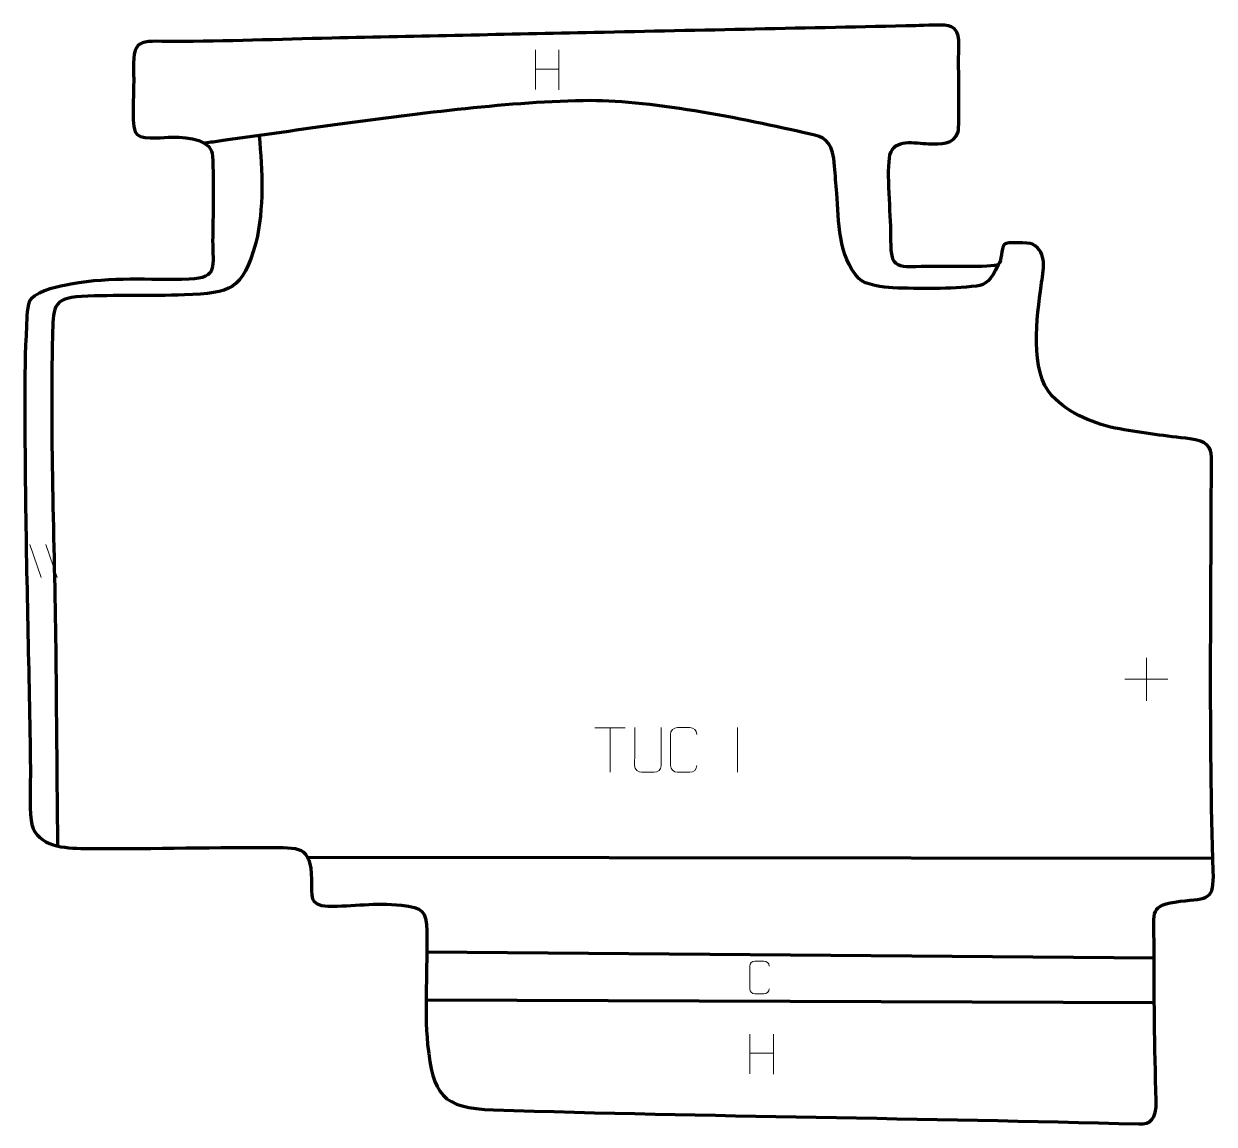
# Model space of a CAD drawing. Header units: millimetres. Extents: x -598 to 67, y -83 to 532.
import ezdxf

# ---------------------------------------------------------------- set-up
doc = ezdxf.new("R2010")
doc.units = ezdxf.units.MM
doc.header["$MEASUREMENT"] = 0
doc.layers.add('layer 1', color=7, linetype='Continuous', plot=False)
doc.layers.add('layer 2', color=7, linetype='Continuous')
doc.layers.add('layer 3', color=7, linetype='Continuous')

msp = doc.modelspace()

# ---------------------------------------------------------------- linework, layer by layer
at = {"layer": 'layer 1', "color": 250, "lineweight": 9}
for points in [[(-312.3795, 517.4333), (-312.3795, 517.4333), (-312.3795, 495.2406), (-312.3795, 495.2406)], [(-299.2638, 517.4333), (-299.2638, 517.4333), (-299.2638, 495.083), (-299.2638, 495.083)], [(-312.362, 506.7909), (-312.362, 506.7909), (-299.2638, 506.7909), (-299.2638, 506.7909)], [(-595.0019, 240.8032), (-595.0019, 240.8032), (-588.7801, 222.4457), (-588.7801, 222.4457)], [(-586.08, 240.8032), (-586.08, 240.8032), (-579.8582, 222.4457), (-579.8582, 222.4457)], [(29.3501, 177.4675), (29.3501, 177.4675), (29.3501, 153.4896), (29.3501, 153.4896)], [(17.3612, 165.4785), (17.3612, 165.4785), (41.3391, 165.4785), (41.3391, 165.4785)], [(-279.1005, 138.4367), (-279.1005, 138.4367), (-262.1133, 138.4367), (-262.1133, 138.4367)], [(-270.6067, 113.5067), (-270.6067, 113.5067), (-270.6067, 138.4602), (-270.6067, 138.4602)], [(-199.4283, 138.4702), (-199.4283, 138.4702), (-199.4283, 113.4961), (-199.4283, 113.4961)], [(-192.3699, -32.9752), (-192.3699, -32.9752), (-192.3699, -55.1679), (-192.3699, -55.1679)], [(-179.2542, -32.9752), (-179.2542, -32.9752), (-179.2542, -55.3255), (-179.2542, -55.3255)], [(-192.3524, -43.6176), (-192.3524, -43.6176), (-179.2542, -43.6176), (-179.2542, -43.6176)]]:
    msp.add_open_spline(points, degree=3, dxfattribs=at)
for points, knots in [([(-242.1011, 138.4641), (-242.1015, 132.9246), (-242.0057, 122.7228), (-242.0053, 117.1824), (-242.0053, 117.1824), (-242.1451, 114.9429), (-243.8223, 113.5167), (-245.97, 113.5062), (-245.97, 113.5062), (-248.3019, 113.5066), (-250.6338, 113.5066), (-252.9653, 113.5062), (-252.9653, 113.5062), (-254.8903, 113.4047), (-256.8624, 115.2212), (-256.8512, 117.1657), (-256.8512, 117.1657), (-256.8509, 122.7276), (-256.7555, 132.903), (-256.7559, 138.4641)], [0, 0, 0, 0, 0.16666667, 0.16666667, 0.16666667, 0.16666667, 0.33333333, 0.33333333, 0.33333333, 0.33333333, 0.5, 0.5, 0.5, 0.5, 0.66666667, 0.66666667, 0.66666667, 0.66666667, 1, 1, 1, 1]), ([(-222.0053, 117.3241), (-222.1451, 115.0007), (-223.8223, 113.5211), (-225.97, 113.5103), (-225.97, 113.5103), (-228.3019, 113.5107), (-230.6338, 113.5107), (-232.9653, 113.5103), (-232.9653, 113.5103), (-234.8903, 113.4049), (-236.8624, 115.2894), (-236.8512, 117.3067), (-236.8512, 117.3067), (-236.8508, 123.0768), (-236.8508, 128.8465), (-236.8512, 134.6158), (-236.8512, 134.6158), (-236.847, 136.7539), (-235.1003, 138.4731), (-232.9479, 138.4596), (-232.9479, 138.4596), (-230.6222, 138.4596), (-228.2961, 138.4596), (-225.97, 138.4596), (-225.97, 138.4596), (-224.0234, 138.4951), (-222.032, 137.0036), (-222.0053, 134.566)], [0, 0, 0, 0, 0.125, 0.125, 0.125, 0.125, 0.25, 0.25, 0.25, 0.25, 0.375, 0.375, 0.375, 0.375, 0.5, 0.5, 0.5, 0.5, 0.625, 0.625, 0.625, 0.625, 0.75, 0.75, 0.75, 0.75, 1, 1, 1, 1]), ([(-181.6299, -7.5647), (-181.7325, -9.27), (-182.9635, -10.356), (-184.5399, -10.3639), (-184.5399, -10.3639), (-186.2515, -10.3636), (-187.963, -10.3636), (-189.6743, -10.3639), (-189.6743, -10.3639), (-191.0873, -10.4413), (-192.5348, -9.0581), (-192.5265, -7.5774), (-192.5265, -7.5774), (-192.5263, -3.3423), (-192.5263, 0.8925), (-192.5265, 5.1271), (-192.5265, 5.1271), (-192.5234, 6.6964), (-191.2414, 7.9583), (-189.6616, 7.9484), (-189.6616, 7.9484), (-187.9545, 7.9484), (-186.2472, 7.9484), (-184.5399, 7.9484), (-184.5399, 7.9484), (-183.1111, 7.9745), (-181.6495, 6.8797), (-181.6299, 5.0905)], [0, 0, 0, 0, 0.125, 0.125, 0.125, 0.125, 0.25, 0.25, 0.25, 0.25, 0.375, 0.375, 0.375, 0.375, 0.5, 0.5, 0.5, 0.5, 0.625, 0.625, 0.625, 0.625, 0.75, 0.75, 0.75, 0.75, 1, 1, 1, 1])]:
    msp.add_open_spline(points, degree=3, knots=knots, dxfattribs=at)
at = {"layer": 'layer 2', "color": 142, "lineweight": 158}
for points, knots in [([(-53.6028, 397.4215), (-57.5305, 388.5276), (-60.4987, 386.0873), (-65.7226, 385.4372), (-65.7226, 385.4372), (-80.2639, 383.6277), (-97.72, 383.939), (-112.4989, 384.3771), (-112.4989, 384.3771), (-117.7221, 384.8352), (-127.7403, 385.7685), (-131.4629, 389.709), (-131.4629, 389.709), (-143.2528, 402.189), (-142.6415, 421.5505), (-143.8728, 437.3908), (-143.8728, 437.3908), (-144.2654, 442.442), (-144.6559, 447.4932), (-145.0519, 452.5441), (-145.0519, 452.5441), (-146.0183, 464.843), (-149.3037, 468.1128), (-156.1392, 469.7441), (-156.1392, 469.7441), (-190.8499, 478.0283), (-247.3387, 489.4153), (-281.4949, 489.087), (-281.4949, 489.087), (-326.4473, 488.6549), (-376.848, 481.9269), (-421.691, 475.8789), (-421.691, 475.8789), (-443.4918, 472.9385), (-465.2658, 469.7959), (-487.0503, 466.7369), (-487.0503, 466.7369), (-490.0189, 466.321), (-492.9876, 465.9051), (-495.9562, 465.4891), (-495.9562, 465.4891), (-495.9562, 465.4891), (-497.4405, 465.2811), (-497.4405, 465.2811)], [0, 0, 0, 0, 0.08333333, 0.08333333, 0.08333333, 0.08333333, 0.16666667, 0.16666667, 0.16666667, 0.16666667, 0.25, 0.25, 0.25, 0.25, 0.33333333, 0.33333333, 0.33333333, 0.33333333, 0.41666667, 0.41666667, 0.41666667, 0.41666667, 0.5, 0.5, 0.5, 0.5, 0.58333333, 0.58333333, 0.58333333, 0.58333333, 0.66666667, 0.66666667, 0.66666667, 0.66666667, 0.75, 0.75, 0.75, 0.75, 0.83333333, 0.83333333, 0.83333333, 0.83333333, 1, 1, 1, 1]), ([(-466.8812, 469.5635), (-465.0289, 449.2107), (-464.0305, 429.6428), (-468.6385, 409.4972), (-468.6385, 409.4972), (-476.649, 382.9054), (-482.2392, 381.5618), (-508.5798, 380.4728), (-508.5798, 380.4728), (-527.7373, 379.6808), (-547.4643, 380.5494), (-566.2319, 379.5982), (-566.2319, 379.5982), (-583.0997, 378.7432), (-581.9995, 372.3205), (-582.3994, 357.4982), (-582.3994, 357.4982), (-583.9817, 298.8561), (-581.0673, 236.4047), (-580.5475, 177.3657), (-580.5475, 177.3657), (-580.2656, 145.3375), (-579.9836, 113.3094), (-579.7017, 81.2813), (-579.7017, 81.2813), (-579.7017, 81.2813), (-579.6224, 72.2734), (-579.6224, 72.2734)], [0, 0, 0, 0, 0.125, 0.125, 0.125, 0.125, 0.25, 0.25, 0.25, 0.25, 0.375, 0.375, 0.375, 0.375, 0.5, 0.5, 0.5, 0.5, 0.625, 0.625, 0.625, 0.625, 0.75, 0.75, 0.75, 0.75, 1, 1, 1, 1])]:
    msp.add_open_spline(points, degree=3, knots=knots, dxfattribs=at)
for points in [[(-439.8021, 65.9528), (-439.8021, 65.9528), (66.4756, 65.5188), (66.4756, 65.5188)], [(-373.052, 13.0038), (-373.052, 13.0038), (33.6096, 9.7582), (33.6096, 9.7582)], [(-373.5094, -13.7211), (-373.5094, -13.7211), (33.7576, -15.3172), (33.7576, -15.3172)]]:
    msp.add_open_spline(points, degree=3, dxfattribs=at)
at = {"layer": 'layer 3', "color": 242, "lineweight": 158}
msp.add_open_spline([(-426.2642, 524.0501), (-377.3242, 525.0884), (-328.3843, 526.1266), (-279.4443, 527.1649), (-279.4443, 527.1649), (-219.5178, 528.4363), (-159.5914, 529.7076), (-99.6649, 530.979), (-99.6649, 530.979), (-95.193, 531.0739), (-83.0436, 532.0679), (-79.6697, 530.4553), (-79.6697, 530.4553), (-74.1196, 527.8025), (-75.6932, 518.8729), (-75.6946, 513.4833), (-75.6946, 513.4833), (-75.696, 507.5901), (-75.2168, 474.5052), (-75.878, 471.654), (-75.878, 471.654), (-78.2792, 464.2879), (-85.7776, 464.7737), (-92.4754, 465.0012), (-92.4754, 465.0012), (-100.5159, 465.2743), (-111.4273, 468.1951), (-114.0534, 458.7782), (-114.0534, 458.7782), (-116.0405, 449.9551), (-113.5442, 425.3772), (-113.5318, 414.2118), (-113.5318, 414.2118), (-113.511, 395.3901), (-112.72, 395.6346), (-93.1047, 396.3815), (-93.1047, 396.3815), (-88.2367, 396.555), (-55.6001, 395.6382), (-53.6028, 397.4215), (-53.6028, 397.4215), (-51.1054, 399.6511), (-52.4041, 406.1302), (-49.9717, 408.8621), (-49.9717, 408.8621), (-48.83, 410.1444), (-36.6207, 409.723), (-34.3105, 408.8981), (-34.3105, 408.8981), (-25.659, 403.9147), (-28.3455, 394.2711), (-29.4878, 385.791), (-29.4878, 385.791), (-31.7244, 368.8738), (-36.2592, 337.4304), (-23.4847, 324.0918), (-23.4847, 324.0918), (-13.5912, 313.7615), (0.6079, 308.0164), (14.4176, 305.4757), (14.4176, 305.4757), (27.6779, 303.0731), (40.298, 301.4893), (53.6587, 299.9714), (53.6587, 299.9714), (63.0897, 298.8999), (65.6936, 295.3518), (65.6893, 289.6508), (65.6893, 289.6508), (65.6343, 216.7943), (64.2229, 132.3646), (66.7104, 58.0969), (66.7104, 58.0969), (67.2467, 42.0844), (64.2502, 43.0545), (48.224, 41.3362), (48.224, 41.3362), (30.889, 39.2309), (33.5681, 35.5989), (33.5871, 19.4608), (33.5871, 19.4608), (33.634, -10.6854), (33.8772, -39.9697), (34.7875, -70.1206), (34.7875, -70.1206), (35.1112, -80.8451), (31.2946, -83.313), (25.1882, -83.1505), (25.1882, -83.1505), (-95.2533, -79.9458), (-215.3258, -79.0209), (-335.7052, -75.3151), (-335.7052, -75.3151), (-364.7951, -74.4195), (-369.5189, -66.5493), (-372.6341, -38.8065), (-372.6341, -38.8065), (-374.5936, -17.6918), (-372.6197, 3.5545), (-373.1137, 24.7079), (-373.1137, 24.7079), (-373.5001, 36.4145), (-375.1714, 37.4766), (-387.3198, 39.1717), (-387.3198, 39.1717), (-402.1851, 40.7323), (-414.0683, 38.5429), (-428.4999, 38.5459), (-428.4999, 38.5459), (-439.4056, 39.3633), (-437.2724, 44.1076), (-437.5314, 53.4716), (-437.5314, 53.4716), (-438.0672, 72.8395), (-444.5347, 71.2984), (-462.1908, 71.4132), (-462.1908, 71.4132), (-496.9717, 71.5688), (-531.8968, 70.5218), (-566.6196, 70.9322), (-566.6196, 70.9322), (-577.9035, 71.0656), (-592.8454, 72.9459), (-594.4279, 86.7324), (-594.4279, 86.7324), (-595.3995, 95.1961), (-594.7364, 106.5987), (-594.7658, 115.3851), (-594.7658, 115.3851), (-595.4527, 168.8763), (-597.0945, 222.3403), (-597.6156, 275.8978), (-597.6156, 275.8978), (-597.892, 304.3011), (-598.4578, 334.8148), (-596.9766, 363.1203), (-596.9766, 363.1203), (-596.8004, 366.4869), (-596.8724, 375.8254), (-594.3619, 378.2929), (-594.3619, 378.2929), (-589.3285, 383.2399), (-578.7354, 385.2368), (-572.0816, 386.4813), (-572.0816, 386.4813), (-548.6437, 390.6742), (-529.1395, 388.5962), (-505.9639, 389.1856), (-505.9639, 389.1856), (-489.4068, 390.0345), (-492.9074, 396.6541), (-492.8445, 410.9222), (-492.8445, 410.9222), (-492.7905, 418.5943), (-491.8516, 456.8496), (-493.4377, 460.9095), (-493.4377, 460.9095), (-496.3873, 468.4593), (-511.0918, 468.9187), (-517.731, 468.6583), (-517.731, 468.6583), (-522.1168, 468.4863), (-534.1984, 466.7764), (-536.2737, 471.7155), (-536.2737, 471.7155), (-538.3424, 478.6178), (-536.702, 494.9522), (-537.0476, 503.1179), (-537.0476, 503.1179), (-537.9561, 524.5835), (-534.1873, 522.1838), (-514.673, 522.2017), (-514.673, 522.2017), (-485.4263, 522.2286), (-455.5697, 523.423), (-426.2642, 524.0501)], degree=3, knots=[0, 0, 0, 0, 0.02222222, 0.02222222, 0.02222222, 0.02222222, 0.04444444, 0.04444444, 0.04444444, 0.04444444, 0.06666667, 0.06666667, 0.06666667, 0.06666667, 0.08888889, 0.08888889, 0.08888889, 0.08888889, 0.11111111, 0.11111111, 0.11111111, 0.11111111, 0.13333333, 0.13333333, 0.13333333, 0.13333333, 0.15555556, 0.15555556, 0.15555556, 0.15555556, 0.17777778, 0.17777778, 0.17777778, 0.17777778, 0.2, 0.2, 0.2, 0.2, 0.22222222, 0.22222222, 0.22222222, 0.22222222, 0.24444444, 0.24444444, 0.24444444, 0.24444444, 0.26666667, 0.26666667, 0.26666667, 0.26666667, 0.28888889, 0.28888889, 0.28888889, 0.28888889, 0.31111111, 0.31111111, 0.31111111, 0.31111111, 0.33333333, 0.33333333, 0.33333333, 0.33333333, 0.35555556, 0.35555556, 0.35555556, 0.35555556, 0.37777778, 0.37777778, 0.37777778, 0.37777778, 0.4, 0.4, 0.4, 0.4, 0.42222222, 0.42222222, 0.42222222, 0.42222222, 0.44444444, 0.44444444, 0.44444444, 0.44444444, 0.46666667, 0.46666667, 0.46666667, 0.46666667, 0.48888889, 0.48888889, 0.48888889, 0.48888889, 0.51111111, 0.51111111, 0.51111111, 0.51111111, 0.53333333, 0.53333333, 0.53333333, 0.53333333, 0.55555556, 0.55555556, 0.55555556, 0.55555556, 0.57777778, 0.57777778, 0.57777778, 0.57777778, 0.6, 0.6, 0.6, 0.6, 0.62222222, 0.62222222, 0.62222222, 0.62222222, 0.64444444, 0.64444444, 0.64444444, 0.64444444, 0.66666667, 0.66666667, 0.66666667, 0.66666667, 0.68888889, 0.68888889, 0.68888889, 0.68888889, 0.71111111, 0.71111111, 0.71111111, 0.71111111, 0.73333333, 0.73333333, 0.73333333, 0.73333333, 0.75555556, 0.75555556, 0.75555556, 0.75555556, 0.77777778, 0.77777778, 0.77777778, 0.77777778, 0.8, 0.8, 0.8, 0.8, 0.82222222, 0.82222222, 0.82222222, 0.82222222, 0.84444444, 0.84444444, 0.84444444, 0.84444444, 0.86666667, 0.86666667, 0.86666667, 0.86666667, 0.88888889, 0.88888889, 0.88888889, 0.88888889, 0.91111111, 0.91111111, 0.91111111, 0.91111111, 0.93333333, 0.93333333, 0.93333333, 0.93333333, 0.95555556, 0.95555556, 0.95555556, 0.95555556, 1, 1, 1, 1], dxfattribs=at)

doc.saveas('drawing.dxf')
